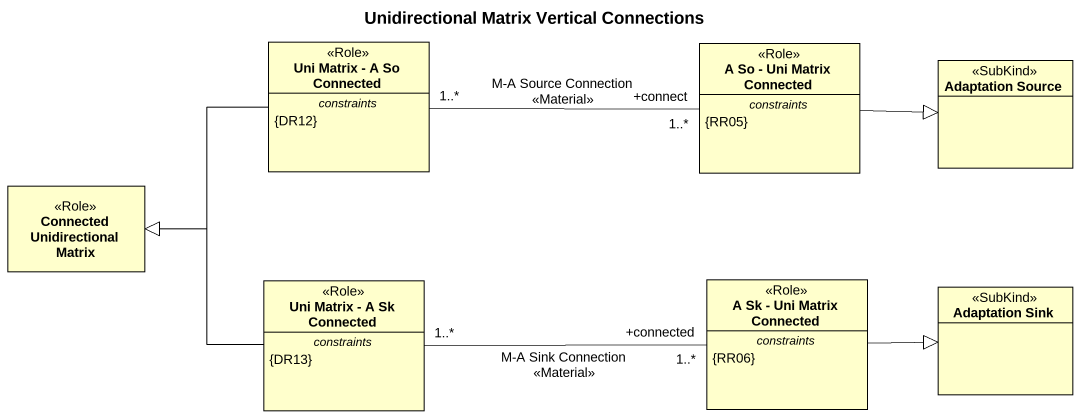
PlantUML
@startuml
title Unidirectional Matrix Vertical Connections
hide circle
hide empty members
class "Uni Matrix - A So Connected" as Uni_Matrix_A_So_Connected <<Role>> {
  -- constraints --
  {DR12}
}
class "A So - Uni Matrix Connected" as A_So_Uni_Matrix_Connected <<Role>> {
  -- constraints --
  {RR05}
}
class "Adaptation Source" as Adaptation_Source <<SubKind>>
class "Connected Unidirectional Matrix" as Connected_Unidirectional <<Role>>
class "Uni Matrix - A Sk Connected" as Uni_Matrix_A_Sk_Connected <<Role>> {
  -- constraints --
  {DR13}
}
class "A Sk - Uni Matrix Connected" as A_Sk_Uni_Matrix_Connected <<Role>> {
  -- constraints --
  {RR06}
}
class "Adaptation Sink" as Adaptation_Sink <<SubKind>>
Uni_Matrix_A_So_Connected "1..*" -right- "+connect\n1..*" A_So_Uni_Matrix_Connected : M-A Source Connection\n<<Material>>
Uni_Matrix_A_So_Connected -left-|> Connected_Unidirectional
A_So_Uni_Matrix_Connected -right-|> Adaptation_Source
Uni_Matrix_A_Sk_Connected -left-|> Connected_Unidirectional
Uni_Matrix_A_Sk_Connected "1..*" -right- "+connected\n1..*" A_Sk_Uni_Matrix_Connected : M-A Sink Connection\n<<Material>>
A_Sk_Uni_Matrix_Connected -right-|> Adaptation_Sink
@enduml
